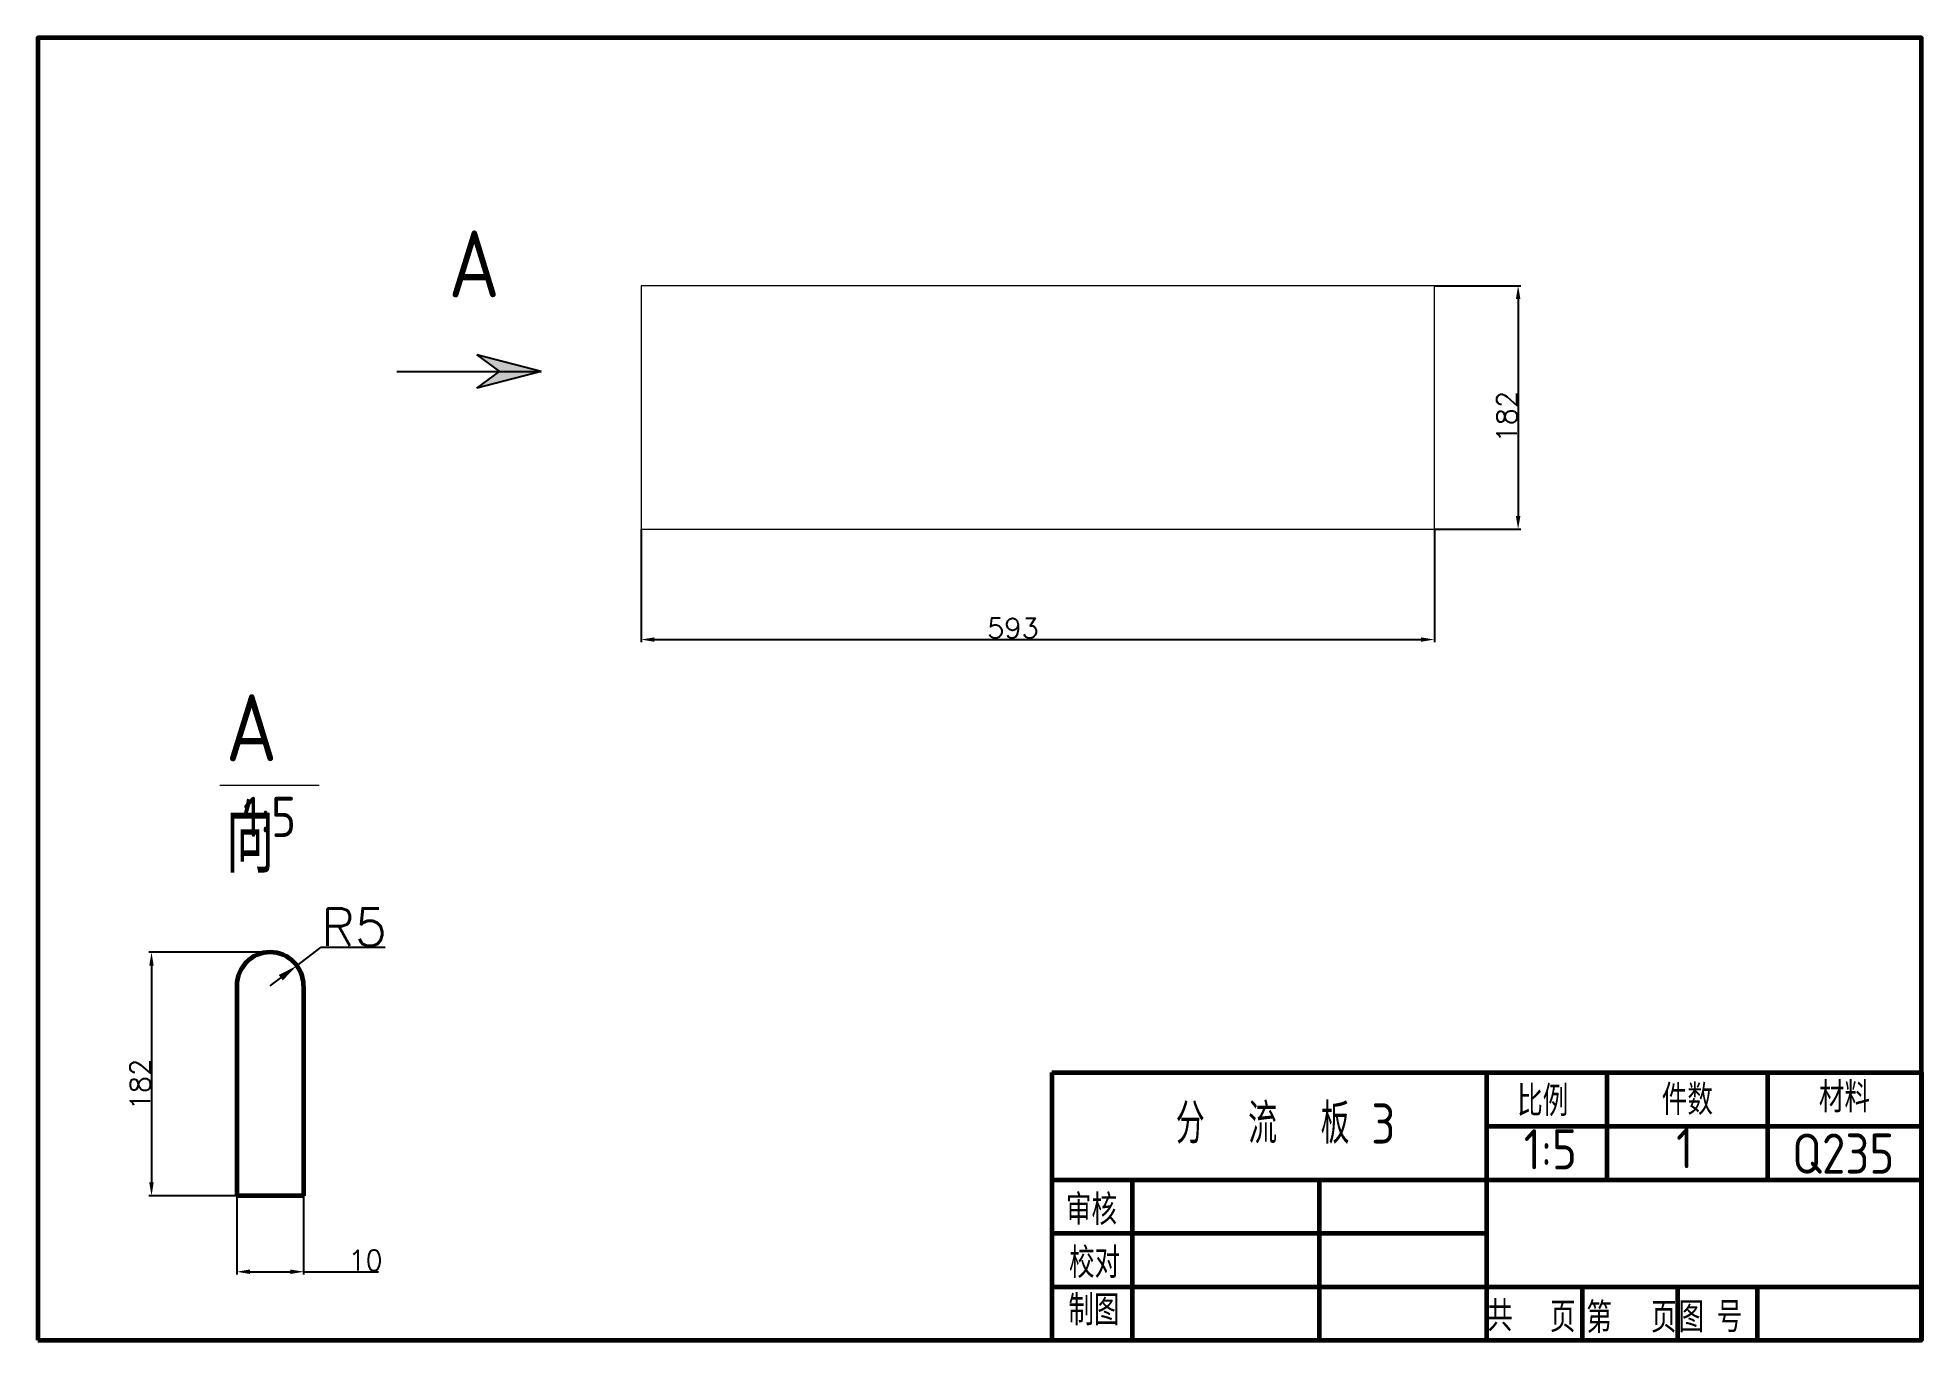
# Paper-space layout '分流隔板3' of a CAD drawing. Header units: millimetres. Extents: x 4 to 1412, y 3 to 976.
import ezdxf

# ---------------------------------------------------------------- set-up
doc = ezdxf.new("R2010")
doc.units = ezdxf.units.MM
doc.header["$PDMODE"] = 35
doc.header["$PDSIZE"] = -0.5
for name, color, linetype, lineweight in [('fuzhuxian2', 20, 'Continuous', 25), ('粗实线', 250, 'Continuous', 60), ('细实线０.18', 5, 'Continuous', 18)]:
    doc.layers.add(name, color=color, linetype=linetype, lineweight=lineweight)
doc.styles.get("Standard").update_dxf_attribs({"font": 'txt', "bigfont": 'gbcbig.shx'})
doc.styles.add('国标文字-5', font='gbenor.shx', dxfattribs={"height": 5, "bigfont": 'gbcbig.shx'})
doc.styles.add('汉字', font='SIMFANG.TTF', dxfattribs={"width": 0.7})
doc.dimstyles.new('圆引出', dxfattribs={"dimtxt": 28, "dimasz": 15, "dimexe": 2, "dimexo": 0, "dimgap": 1, "dimtad": 1, "dimtoh": 1, "dimdec": 0, "dimtxsty": 'Standard', "dimcen": 2.5, "dimadec": 0, "dimazin": 0, "dimtfac": 1, "dimtdec": 0, "dimtofl": 0, "dimtmove": 0, "dimatfit": 2, "dimfxl": 1, "dimarcsym": 0})

# ---------------------------------------------------------------- blocks, each defined once
blk = doc.blocks.new('*D146')
at = {"layer": 'Defpoints', "color": 0}
for p in [(197.3, 282.5), (177.4, 267.5)]:
    blk.add_point(p, dxfattribs=at)
at = {"layer": '细实线０.18', "color": 0, "lineweight": -2}
for p, q in [((197.3, 282.5), (215.6, 296.3)), ((215.6, 296.3), (263.3, 296.3)), ((177.4, 267.5), (185.3, 273.5))]:
    blk.add_line(p, q, dxfattribs=at)
at = {"layer": '细实线０.18', "color": 0}
blk.add_solid([(183.8, 275.5), (186.8, 271.5), (197.3, 282.5)], dxfattribs=at)
at = {"layer": '细实线０.18', "color": 0, "insert": (240, 311.3), "char_height": 28, "attachment_point": 5}
blk.add_mtext('R5', dxfattribs=at)
blk = doc.blocks.new('*D147')
at = {"layer": 'Defpoints', "color": 0}
for p in [(454.6, 608.6), (1047.6, 608.6), (1047.6, 526.2)]:
    blk.add_point(p, dxfattribs=at)
at = {"layer": '细实线０.18', "color": 0, "lineweight": -2}
for p, q in [((454.6, 608.6), (454.6, 524.2)), ((1047.6, 608.6), (1047.6, 524.2)), ((464.6, 526.2), (1037.6, 526.2))]:
    blk.add_line(p, q, dxfattribs=at)
at = {"layer": '细实线０.18', "color": 0}
for points in [[(464.6, 527.8), (464.6, 524.5), (454.6, 526.2)], [(1037.6, 527.8), (1037.6, 524.5), (1047.6, 526.2)]]:
    blk.add_solid(points, dxfattribs=at)
at = {"layer": '细实线０.18', "color": 0, "insert": (732.6, 534.7), "char_height": 15, "attachment_point": 5}
blk.add_mtext('593', dxfattribs=at)
blk = doc.blocks.new('*D148')
at = {"layer": 'Defpoints', "color": 0}
for p in [(1047.6, 790.6), (1047.6, 608.6), (1110.2, 608.6)]:
    blk.add_point(p, dxfattribs=at)
at = {"layer": '细实线０.18', "color": 0, "lineweight": -2}
for p, q in [((1047.6, 790.6), (1112.2, 790.6)), ((1110.2, 780.6), (1110.2, 618.6)), ((1047.6, 608.6), (1112.2, 608.6))]:
    blk.add_line(p, q, dxfattribs=at)
at = {"layer": '细实线０.18', "color": 0}
for points in [[(1108.5, 780.6), (1111.9, 780.6), (1110.2, 790.6)], [(1108.5, 618.6), (1111.9, 618.6), (1110.2, 608.6)]]:
    blk.add_solid(points, dxfattribs=at)
at = {"layer": '细实线０.18', "color": 0, "insert": (1101.7, 692.7), "char_height": 15, "attachment_point": 5, "rotation": 90}
blk.add_mtext('182', dxfattribs=at)
blk = doc.blocks.new('*D149')
at = {"layer": 'Defpoints', "color": 0}
for p in [(152.4, 110.5), (202.4, 110.5), (202.4, 53.8)]:
    blk.add_point(p, dxfattribs=at)
at = {"layer": '细实线０.18', "color": 0, "lineweight": -2}
for p, q in [((152.4, 110.5), (152.4, 51.8)), ((202.4, 110.5), (202.4, 51.8)), ((162.4, 53.8), (192.4, 53.8)), ((202.4, 53.8), (258.3, 53.8))]:
    blk.add_line(p, q, dxfattribs=at)
at = {"layer": '细实线０.18', "color": 0}
for points in [[(162.4, 55.5), (162.4, 52.1), (152.4, 53.8)], [(192.4, 55.5), (192.4, 52.1), (202.4, 53.8)]]:
    blk.add_solid(points, dxfattribs=at)
at = {"layer": '细实线０.18', "color": 0, "insert": (248.6, 62.3), "char_height": 15, "attachment_point": 5}
blk.add_mtext('10', dxfattribs=at)
blk = doc.blocks.new('*D150')
at = {"layer": 'Defpoints', "color": 0}
for p in [(177.4, 292.5), (88.7, 110.5), (152.4, 110.5)]:
    blk.add_point(p, dxfattribs=at)
at = {"layer": '细实线０.18', "color": 0, "lineweight": -2}
for p, q in [((177.4, 292.5), (86.7, 292.5)), ((88.7, 282.5), (88.7, 120.5)), ((152.4, 110.5), (86.7, 110.5))]:
    blk.add_line(p, q, dxfattribs=at)
at = {"layer": '细实线０.18', "color": 0}
for points in [[(87, 282.5), (90.3, 282.5), (88.7, 292.5)], [(87, 120.5), (90.3, 120.5), (88.7, 110.5)]]:
    blk.add_solid(points, dxfattribs=at)
at = {"layer": '细实线０.18', "color": 0, "insert": (80.2, 193.7), "char_height": 15, "attachment_point": 5, "rotation": 90}
blk.add_mtext('182', dxfattribs=at)

psp = doc.layouts.new('分流隔板3')

# ---------------------------------------------------------------- hatches: boundary and pattern name
at = {"layer": 'fuzhuxian2'}
h = psp.add_hatch(color=256, dxfattribs=at)
h.paths.add_polyline_path([(348.8, 726.5), (331.9, 714.1), (380, 726.5)])
h.paths.add_polyline_path([(331.9, 738.8), (348.8, 726.5), (380, 726.5)])

# ---------------------------------------------------------------- linework, layer by layer
for p, q in [((380, 726.5), (331.9, 738.8)), ((331.9, 738.8), (348.8, 726.5)), ((272.1, 726.5), (380, 726.5)), ((380, 726.5), (331.9, 714.1)), ((331.9, 714.1), (348.8, 726.5))]:
    psp.add_line(p, q, dxfattribs=at)
at = {"layer": '粗实线'}
for p, q in [((152.4, 267.5), (152.4, 110.5)), ((202.4, 267.5), (202.4, 110.5)), ((761.6, 202.6), (1411.6, 202.6)), ((761.6, 202.6), (761.6, 2.6)), ((1086.6, 202.6), (1086.6, 2.6)), ((1176.4, 202.6), (1176.4, 122.6)), ((1296.6, 202.6), (1296.6, 122.6)), ((1411.6, 202.6), (1411.6, 2.6)), ((1086.6, 162.6), (1411.6, 162.6)), ((761.6, 122.6), (1411.6, 122.6)), ((821.6, 122.6), (821.6, 2.6)), ((961.6, 122.6), (961.6, 2.6)), ((202.4, 110.5), (152.4, 110.5)), ((761.6, 82.6), (1086.6, 82.6)), ((761.6, 42.6), (1411.6, 42.6)), ((1158, 42.6), (1158, 2.6)), ((1229.4, 42.6), (1229.4, 2.6)), ((1288.8, 42.6), (1288.8, 2.6)), ((761.6, 2.6), (1411.6, 2.6))]:
    psp.add_line(p, q, dxfattribs=at)
psp.add_lwpolyline([(3.6, 2.6), (1411.6, 2.6), (1411.6, 975.9), (3.6, 975.9)], close=True, dxfattribs=at)
psp.add_arc((177.4, 267.5), 25, 0, 180, dxfattribs=at)
at = {"layer": '细实线０.18'}
psp.add_line((139.7, 417.3), (214.1, 417.3), dxfattribs=at)
psp.add_lwpolyline([(1047.6, 790.6), (454.6, 790.6), (454.6, 608.6), (1047.6, 608.6)], close=True, dxfattribs=at)

# ---------------------------------------------------------------- texts
at = {"layer": 'fuzhuxian2', "char_height": 50, "width": 62.209, "attachment_point": 1, "style": '国标文字-5'}
for s, insert in [('A', (310.7, 831.9)), ('A向', (144.3, 485.3))]:
    psp.add_mtext(s, dxfattribs=dict(at, insert=insert))
at = {"layer": '细实线０.18', "style": '汉字', "width": 0.7}
for s, p in [('材料', (1335, 175)), ('比例', (1109.5, 172.2)), ('件数', (1217.6, 173.1)), ('审核', (772.2, 91)), ('校对', (774.5, 51.3)), ('制图', (774, 15.9)), ('共', (1087, 11.5)), ('页', (1134, 10.8)), ('第', (1161.2, 10.3)), ('页', (1209.5, 10.5)), ('图 号', (1230.1, 10.8))]:
    psp.add_text(s, height=20, dxfattribs=at).set_placement(p)
at = {"layer": '细实线０.18', "style": '国标文字-5'}
for s, p in [('分  流  板 3', (854.3, 149.5)), ('1:5', (1114.4, 130.3)), ('1', (1228.3, 131.2)), ('Q235', (1315, 127.1))]:
    psp.add_text(s, height=30, dxfattribs=at).set_placement(p)
at = {"layer": '细实线０.18', "insert": (157, 408.7), "char_height": 30, "width": 136.45, "attachment_point": 1, "style": '国标文字-5'}
psp.add_mtext('1:5', dxfattribs=at)

# ---------------------------------------------------------------- dimensions: what is measured, and where the dimension line sits
at = {"layer": '细实线０.18'}
for base, p1, p2, picture, middle in [((1110.2, 608.6), (1047.6, 790.6), (1047.6, 608.6), '*D148', (1110.2, 692.7)), ((88.7, 110.5), (177.4, 292.5), (152.4, 110.5), '*D150', (88.7, 193.7))]:
    dim = psp.add_linear_dim(base=base, p1=p1, p2=p2, angle=90, dimstyle='圆引出', override={"dimtxt": 15, "dimasz": 10}, dxfattribs=at)
    dim.commit()
    dim.dimension.update_dxf_attribs({"geometry": picture, "text_midpoint": middle, "dimtype": 160})
dim = psp.add_linear_dim(base=(1047.6, 526.2), p1=(454.6, 608.6), p2=(1047.6, 608.6), dimstyle='圆引出', override={"dimtxt": 15, "dimasz": 10}, dxfattribs=at)
dim.commit()
dim.dimension.update_dxf_attribs({"geometry": '*D147', "text_midpoint": (732.6, 526.2), "dimtype": 160})
dim = psp.add_radius_dim(center=(177.4, 267.5), mpoint=(197.3, 282.5), text='R5', dimstyle='圆引出', dxfattribs=at)
dim.commit()
dim.dimension.update_dxf_attribs({"geometry": '*D146', "text_midpoint": (240, 296.3), "dimtype": 164})
dim = psp.add_linear_dim(base=(202.4, 53.8), p1=(152.4, 110.5), p2=(202.4, 110.5), text='10', dimstyle='圆引出', override={"dimtxt": 15, "dimasz": 10}, dxfattribs=at)
dim.commit()
dim.dimension.update_dxf_attribs({"geometry": '*D149', "text_midpoint": (248.6, 53.8), "dimtype": 160})

doc.saveas('drawing.dxf')
